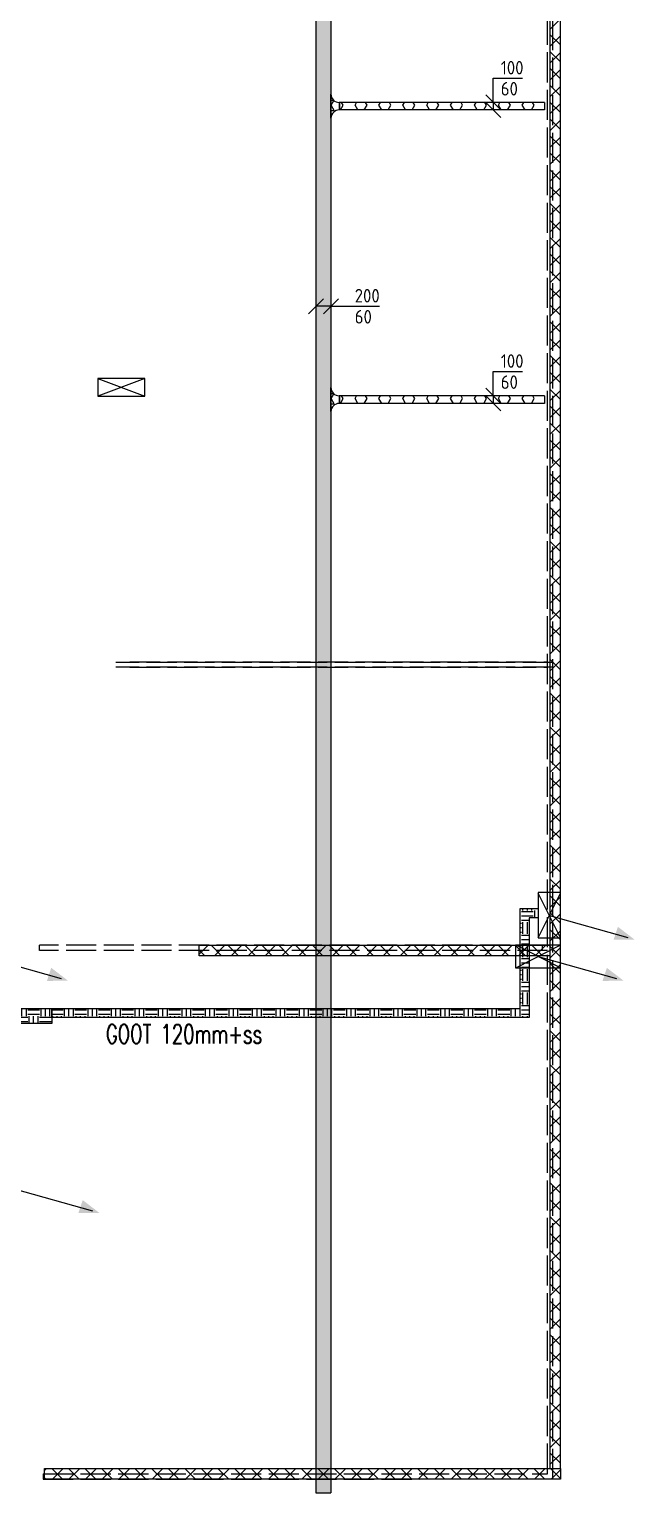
# Model space of a CAD drawing. Header units: millimetres. Extents: x -3262 to 113612, y 0 to 217318.
# Drawn here: x 105564 to 113612, y 27589 to 47048 of the extents above; entities that cross this region are included whole.
import ezdxf

# ---------------------------------------------------------------- set-up
doc = ezdxf.new("R2010")
doc.units = ezdxf.units.MM
doc.header["$LTSCALE"] = 100
doc.linetypes.add('E_GOOT3', pattern=[5, 4, -1])
for name, color, linetype in [('ByLayer', 2, 'Continuous'), ('EL6131--_ENERGIEBEDR (1996)', 2, 'Continuous'), ('EL6131--_GEBOUWINST (1996)', 2, 'Continuous'), ('EL6131--_KG_D', 3, 'Continuous'), ('EL6131--_WG', 3, 'Continuous'), ('EM6131--_KG', 1, 'Continuous')]:
    doc.layers.add(name, color=color, linetype=linetype)
doc.styles.add('buro-018', font='BUROFONT.shx', dxfattribs={"height": 180})
doc.styles.add('CofelyArial', font='arial.ttf')
doc.styles.add('ROMANS', font='ROMANS', dxfattribs={"width": 0.7})
doc.styles.add('STABICAD-018', font='ISOCP.SHX', dxfattribs={"height": 1.8})

# ---------------------------------------------------------------- blocks, each defined once
blk = doc.blocks.new('PIJL-UIT')
at = {"layer": 'ByLayer', "color": 2}
blk.add_line((0, 0), (2.92, 10.41), dxfattribs=at)
blk.add_solid([(3.23, 11.35), (1.51, 9.11), (3.24, 8.54)], dxfattribs=at)
blk = doc.blocks.new('NV-1')
at = {"layer": 'ByLayer'}
for p, q in [((0, 4), (7.91, 0)), ((0, 0), (7.91, 4))]:
    blk.add_line(p, q, dxfattribs=at)
blk.add_lwpolyline([(0, 0), (8, 0), (8, 4), (0, 4)], close=True, dxfattribs=at)
blk = doc.blocks.new('*X135')
at = {"color": 0}
for p, q in [((12748, 21145), (12768, 21165)), ((12748, 20924), (12888, 21064)), ((12888, 20920), (12748, 21060)), ((12888, 21141), (12864, 21165)), ((12748, 20703), (12888, 20843)), ((12888, 20699), (12748, 20839)), ((12748, 20482), (12888, 20622)), ((12888, 20478), (12748, 20618)), ((12748, 20261), (12888, 20401)), ((12888, 20257), (12748, 20397)), ((12748, 20040), (12888, 20180)), ((12888, 20036), (12748, 20176)), ((12748, 19819), (12888, 19959)), ((12888, 19815), (12748, 19955)), ((12748, 19598), (12888, 19738)), ((12888, 19594), (12748, 19734)), ((12748, 19377), (12888, 19517)), ((12888, 19373), (12748, 19513)), ((12748, 19157), (12888, 19297)), ((12888, 19152), (12748, 19292)), ((12748, 18936), (12888, 19076)), ((12888, 18931), (12748, 19071)), ((12748, 18715), (12888, 18855)), ((12888, 18710), (12748, 18850)), ((12748, 18494), (12888, 18634)), ((12888, 18490), (12748, 18630)), ((12748, 18273), (12888, 18413)), ((12888, 18269), (12748, 18409)), ((12748, 18052), (12888, 18192)), ((12888, 18048), (12748, 18188)), ((12748, 17831), (12888, 17971)), ((12888, 17827), (12748, 17967)), ((12748, 17610), (12888, 17750)), ((12888, 17606), (12748, 17746)), ((12748, 17389), (12888, 17529)), ((12888, 17385), (12748, 17525)), ((12748, 17168), (12888, 17308)), ((12888, 17164), (12748, 17304)), ((12748, 16947), (12888, 17087)), ((12888, 16943), (12748, 17083)), ((12748, 16726), (12888, 16866)), ((12888, 16722), (12748, 16862)), ((12748, 16505), (12888, 16645)), ((12888, 16501), (12748, 16641)), ((12748, 16284), (12888, 16424)), ((12888, 16280), (12748, 16420)), ((12748, 16063), (12888, 16203)), ((12888, 16059), (12748, 16199)), ((12748, 15842), (12888, 15982)), ((12888, 15838), (12748, 15978)), ((12748, 15621), (12888, 15761)), ((12888, 15617), (12748, 15757)), ((12748, 15400), (12888, 15540)), ((12888, 15396), (12748, 15536)), ((12748, 15179), (12888, 15319)), ((12888, 15175), (12748, 15315)), ((12748, 14958), (12888, 15098)), ((12888, 14954), (12748, 15094)), ((12748, 14737), (12888, 14877)), ((12888, 14733), (12748, 14873)), ((12748, 14516), (12888, 14656)), ((12888, 14512), (12748, 14652)), ((12875, 14304), (12748, 14431)), ((12757, 14304), (12888, 14435))]:
    blk.add_line(p, q, dxfattribs=at)
blk = doc.blocks.new('*X133')
at = {"color": 0}
for p, q in [((18807, 27559), (18906, 27559)), ((18807, 27500), (18906, 27500)), ((18828, 27324), (18828, 27480)), ((18887, 27324), (18887, 27480)), ((18906, 27461), (19007, 27461)), ((18926, 27480), (18926, 27601)), ((18984, 27480), (18984, 27601)), ((18807, 27305), (18906, 27305)), ((18807, 27246), (18906, 27246)), ((18906, 27402), (19007, 27402)), ((18906, 27344), (19007, 27344)), ((18926, 27168), (18926, 27324)), ((18984, 27168), (18984, 27324)), ((18807, 27188), (18906, 27188)), ((18828, 27012), (18828, 27168)), ((18887, 27012), (18887, 27168)), ((18906, 27148), (19007, 27148)), ((18906, 27090), (19007, 27090)), ((18807, 26992), (18906, 26992)), ((18807, 26934), (18906, 26934)), ((18807, 26875), (18906, 26875)), ((18828, 26699), (18828, 26855)), ((18887, 26699), (18887, 26855)), ((18906, 27031), (19007, 27031)), ((18926, 26855), (18926, 27012)), ((18984, 26855), (18984, 27012)), ((18807, 26680), (18906, 26680)), ((18906, 26836), (19007, 26836)), ((18906, 26777), (19007, 26777)), ((18906, 26719), (19007, 26719)), ((18926, 26543), (18926, 26699)), ((18984, 26543), (18984, 26699)), ((18807, 26621), (18906, 26621)), ((18807, 26562), (18906, 26562)), ((18828, 26387), (18828, 26543)), ((18887, 26387), (18887, 26543)), ((18906, 26523), (19007, 26523)), ((18807, 26367), (18906, 26367)), ((18807, 26309), (18906, 26309)), ((18906, 26465), (19007, 26465)), ((18906, 26406), (19007, 26406)), ((18926, 26230), (18926, 26387)), ((18984, 26230), (18984, 26387)), ((18807, 26250), (18906, 26250)), ((18828, 26074), (18828, 26230)), ((18887, 26074), (18887, 26230)), ((18906, 26211), (19007, 26211)), ((18906, 26152), (19007, 26152)), ((18906, 26094), (19007, 26094)), ((18807, 26055), (18906, 26055)), ((18807, 25996), (18906, 25996)), ((18807, 25938), (18906, 25938)), ((18828, 25762), (18828, 25918)), ((18887, 25762), (18887, 25918)), ((18906, 25898), (19007, 25898)), ((18926, 25918), (18926, 26074)), ((18984, 25918), (18984, 26074)), ((18807, 25742), (18906, 25742)), ((18906, 25840), (19007, 25840)), ((18906, 25781), (19007, 25781)), ((18926, 25605), (18926, 25762)), ((18984, 25605), (18984, 25762)), ((18807, 25684), (18906, 25684)), ((18807, 25625), (18906, 25625)), ((18828, 25449), (18828, 25605)), ((18887, 25449), (18887, 25605)), ((18906, 25586), (19007, 25586)), ((18906, 25527), (19007, 25527)), ((18807, 25430), (18906, 25430)), ((18807, 25371), (18906, 25371)), ((18807, 25312), (18906, 25312)), ((18906, 25469), (19007, 25469)), ((18926, 25293), (18926, 25449)), ((18984, 25293), (18984, 25449)), ((18807, 25117), (18906, 25117)), ((18828, 25137), (18828, 25293)), ((18887, 25137), (18887, 25293)), ((18906, 25273), (19007, 25273)), ((18906, 25215), (19007, 25215)), ((18906, 25156), (19007, 25156)), ((18926, 24980), (18926, 25137)), ((18984, 24980), (18984, 25137)), ((18807, 25059), (18906, 25059)), ((18807, 25000), (18906, 25000)), ((18828, 24824), (18828, 24980)), ((18887, 24824), (18887, 24980)), ((18906, 24961), (19007, 24961)), ((18807, 24805), (18906, 24805)), ((18807, 24746), (18906, 24746)), ((18906, 24902), (19007, 24902)), ((18906, 24844), (19007, 24844)), ((18926, 24668), (18926, 24824)), ((18984, 24668), (18984, 24824)), ((18807, 24688), (18906, 24688)), ((18828, 24512), (18828, 24668)), ((18887, 24512), (18887, 24668)), ((18906, 24648), (19007, 24648)), ((18906, 24590), (19007, 24590)), ((18906, 24531), (19007, 24531)), ((18807, 24492), (18906, 24492)), ((18807, 24434), (18906, 24434)), ((18807, 24375), (18906, 24375)), ((18828, 24199), (18828, 24355)), ((18887, 24199), (18887, 24355)), ((18906, 24336), (19007, 24336)), ((18926, 24355), (18926, 24512)), ((18984, 24355), (18984, 24512)), ((18807, 24180), (18906, 24180)), ((18906, 24277), (19007, 24277)), ((18906, 24219), (19007, 24219)), ((18926, 24043), (18926, 24199)), ((18984, 24043), (18984, 24199)), ((18807, 24121), (18906, 24121)), ((18807, 24062), (18906, 24062)), ((18828, 23887), (18828, 24043)), ((18887, 23887), (18887, 24043)), ((18906, 24023), (19007, 24023)), ((18906, 23965), (19007, 23965)), ((18807, 23867), (18906, 23867)), ((18807, 23809), (18906, 23809)), ((18807, 23750), (18906, 23750)), ((18906, 23906), (19007, 23906)), ((18926, 23730), (18926, 23887)), ((18984, 23730), (18984, 23887)), ((18807, 23555), (18906, 23555)), ((18828, 23574), (18828, 23730)), ((18887, 23574), (18887, 23730)), ((18906, 23711), (19007, 23711)), ((18906, 23652), (19007, 23652)), ((18906, 23594), (19007, 23594)), ((18926, 23418), (18926, 23574)), ((18984, 23418), (18984, 23574)), ((18807, 23496), (18906, 23496)), ((18807, 23438), (18906, 23438)), ((18828, 23262), (18828, 23418)), ((18887, 23262), (18887, 23418)), ((18906, 23398), (19007, 23398)), ((18807, 23242), (18906, 23242)), ((18807, 23184), (18906, 23184)), ((18906, 23340), (19007, 23340)), ((18906, 23281), (19007, 23281)), ((18926, 23105), (18926, 23262)), ((18984, 23105), (18984, 23262)), ((18807, 23125), (18906, 23125)), ((18828, 22949), (18828, 23105)), ((18887, 22949), (18887, 23105)), ((18906, 23086), (19007, 23086)), ((18906, 23027), (19007, 23027)), ((18906, 22969), (19007, 22969)), ((18807, 22930), (18906, 22930)), ((18807, 22871), (18906, 22871)), ((18807, 22812), (18906, 22812)), ((18828, 22637), (18828, 22793)), ((18887, 22637), (18887, 22793)), ((18906, 22773), (19007, 22773)), ((18926, 22793), (18926, 22949)), ((18984, 22793), (18984, 22949)), ((18807, 22617), (18906, 22617)), ((18906, 22715), (19007, 22715)), ((18906, 22656), (19007, 22656)), ((18926, 22480), (18926, 22637)), ((18984, 22480), (18984, 22637)), ((18807, 22559), (18906, 22559)), ((18807, 22500), (18906, 22500)), ((18828, 22324), (18828, 22480)), ((18887, 22324), (18887, 22480)), ((18906, 22461), (19007, 22461)), ((18906, 22402), (19007, 22402)), ((18807, 22305), (18906, 22305)), ((18807, 22246), (18906, 22246)), ((18807, 22188), (18906, 22188)), ((18906, 22344), (19007, 22344)), ((18926, 22168), (18926, 22324)), ((18984, 22168), (18984, 22324)), ((18807, 21992), (18906, 21992)), ((18828, 22012), (18828, 22168)), ((18887, 22012), (18887, 22168)), ((18906, 22148), (19007, 22148)), ((18906, 22090), (19007, 22090)), ((18906, 22031), (19007, 22031)), ((18926, 21855), (18926, 22012)), ((18984, 21855), (18984, 22012)), ((18807, 21934), (18906, 21934)), ((18807, 21875), (18906, 21875)), ((18828, 21699), (18828, 21855)), ((18887, 21699), (18887, 21855)), ((18906, 21836), (19007, 21836)), ((18807, 21680), (18906, 21680)), ((18807, 21621), (18906, 21621)), ((18906, 21777), (19007, 21777)), ((18906, 21719), (19007, 21719)), ((18926, 21543), (18926, 21699)), ((18984, 21543), (18984, 21699)), ((18807, 21562), (18906, 21562)), ((18828, 21387), (18828, 21543)), ((18887, 21387), (18887, 21543)), ((18906, 21523), (19007, 21523)), ((18906, 21465), (19007, 21465)), ((18906, 21406), (19007, 21406)), ((18807, 21367), (18906, 21367)), ((18807, 21309), (18906, 21309)), ((18807, 21250), (18906, 21250)), ((18828, 21074), (18828, 21230)), ((18887, 21074), (18887, 21230)), ((18906, 21211), (19007, 21211)), ((18926, 21230), (18926, 21387)), ((18984, 21230), (18984, 21387)), ((18906, 21152), (19007, 21152)), ((18906, 21094), (19007, 21094)), ((18926, 21066), (18926, 21074)), ((18984, 21066), (18984, 21074))]:
    blk.add_line(p, q, dxfattribs=at)
blk = doc.blocks.new('*X131')
at = {"color": 0}
for p, q in [((18887, 21055), (18906, 21055)), ((18926, 20918), (18926, 21066)), ((18984, 20918), (18984, 21066)), ((18887, 20996), (18906, 20996)), ((18887, 20938), (18906, 20938)), ((18906, 20898), (19007, 20898)), ((18906, 20840), (19007, 20840)), ((18887, 20742), (18906, 20742)), ((18887, 20684), (18906, 20684)), ((18906, 20781), (19007, 20781)), ((18926, 20605), (18926, 20762)), ((18984, 20605), (18984, 20762)), ((18887, 20625), (18906, 20625)), ((18906, 20586), (19007, 20586)), ((18906, 20527), (19007, 20527)), ((18906, 20469), (19007, 20469)), ((18926, 20293), (18926, 20449)), ((18984, 20293), (18984, 20449)), ((18887, 20430), (18906, 20430)), ((18887, 20371), (18906, 20371)), ((18887, 20312), (18906, 20312)), ((18906, 20273), (19007, 20273)), ((18887, 20117), (18906, 20117)), ((18887, 20059), (18906, 20059)), ((18906, 20215), (19007, 20215)), ((18906, 20156), (19007, 20156)), ((18926, 19980), (18926, 20137)), ((18984, 19980), (18984, 20137)), ((18887, 20000), (18906, 20000)), ((18906, 19961), (19007, 19961)), ((18906, 19902), (19007, 19902)), ((18887, 19805), (18906, 19805)), ((18887, 19746), (18906, 19746)), ((18887, 19688), (18906, 19688)), ((18906, 19844), (19007, 19844)), ((18926, 19668), (18926, 19824)), ((18984, 19668), (18984, 19824)), ((18887, 19492), (18906, 19492)), ((18906, 19648), (19007, 19648)), ((18906, 19590), (19007, 19590)), ((18906, 19531), (19007, 19531)), ((18926, 19355), (18926, 19512)), ((18984, 19355), (18984, 19512)), ((18887, 19434), (18906, 19434)), ((18887, 19375), (18906, 19375)), ((18906, 19336), (19007, 19336)), ((18906, 19277), (19007, 19277)), ((18887, 19180), (18906, 19180)), ((18887, 19121), (18906, 19121)), ((18906, 19219), (19007, 19219)), ((18926, 19043), (18926, 19199)), ((18984, 19043), (18984, 19199)), ((18887, 19062), (18906, 19062)), ((18906, 19023), (19007, 19023)), ((18906, 18965), (19007, 18965)), ((18906, 18906), (19007, 18906)), ((18926, 18730), (18926, 18887)), ((18984, 18730), (18984, 18887)), ((18887, 18867), (18906, 18867)), ((18887, 18809), (18906, 18809)), ((18887, 18750), (18906, 18750)), ((18906, 18711), (19007, 18711)), ((18887, 18555), (18906, 18555)), ((18887, 18496), (18906, 18496)), ((18906, 18652), (19007, 18652)), ((18906, 18594), (19007, 18594)), ((18926, 18418), (18926, 18574)), ((18984, 18418), (18984, 18574)), ((18887, 18438), (18906, 18438)), ((18906, 18398), (19007, 18398)), ((18906, 18340), (19007, 18340)), ((18887, 18242), (18906, 18242)), ((18887, 18184), (18906, 18184)), ((18887, 18125), (18906, 18125)), ((18906, 18281), (19007, 18281)), ((18926, 18105), (18926, 18262)), ((18984, 18105), (18984, 18262)), ((18887, 17930), (18906, 17930)), ((18906, 18086), (19007, 18086)), ((18906, 18027), (19007, 18027)), ((18906, 17969), (19007, 17969)), ((18926, 17793), (18926, 17949)), ((18984, 17793), (18984, 17949)), ((18887, 17871), (18906, 17871)), ((18887, 17812), (18906, 17812)), ((18906, 17773), (19007, 17773)), ((18906, 17715), (19007, 17715)), ((18887, 17617), (18906, 17617)), ((18887, 17559), (18906, 17559)), ((18906, 17656), (19007, 17656)), ((18926, 17480), (18926, 17637)), ((18984, 17480), (18984, 17637)), ((18887, 17500), (18906, 17500)), ((18906, 17461), (19007, 17461)), ((18906, 17402), (19007, 17402)), ((18906, 17344), (19007, 17344)), ((18926, 17168), (18926, 17324)), ((18984, 17168), (18984, 17324)), ((18887, 17305), (18906, 17305)), ((18887, 17246), (18906, 17246)), ((18887, 17188), (18906, 17188)), ((18906, 17148), (19007, 17148)), ((18887, 16992), (18906, 16992)), ((18887, 16934), (18906, 16934)), ((18906, 17090), (19007, 17090)), ((18906, 17031), (19007, 17031)), ((18926, 16855), (18926, 17012)), ((18984, 16855), (18984, 17012)), ((18887, 16875), (18906, 16875)), ((18906, 16836), (19007, 16836)), ((18906, 16777), (19007, 16777)), ((18887, 16680), (18906, 16680)), ((18887, 16621), (18906, 16621)), ((18887, 16562), (18906, 16562)), ((18906, 16719), (19007, 16719)), ((18926, 16543), (18926, 16699)), ((18984, 16543), (18984, 16699)), ((18887, 16367), (18906, 16367)), ((18906, 16523), (19007, 16523)), ((18906, 16465), (19007, 16465)), ((18906, 16406), (19007, 16406)), ((18926, 16230), (18926, 16387)), ((18984, 16230), (18984, 16387)), ((18887, 16309), (18906, 16309)), ((18887, 16250), (18906, 16250)), ((18906, 16211), (19007, 16211)), ((18906, 16152), (19007, 16152)), ((18887, 16055), (18906, 16055)), ((18887, 15996), (18906, 15996)), ((18906, 16094), (19007, 16094)), ((18926, 15918), (18926, 16074)), ((18984, 15918), (18984, 16074)), ((18887, 15938), (18906, 15938)), ((18906, 15898), (19007, 15898)), ((18906, 15840), (19007, 15840)), ((18906, 15781), (19007, 15781)), ((18887, 15742), (18906, 15742)), ((18887, 15684), (18906, 15684)), ((18887, 15625), (18906, 15625)), ((18906, 15586), (19007, 15586)), ((18926, 15605), (18926, 15762)), ((18984, 15605), (18984, 15762)), ((18887, 15430), (18906, 15430)), ((18906, 15527), (19007, 15527)), ((18906, 15469), (19007, 15469)), ((18926, 15293), (18926, 15449)), ((18984, 15293), (18984, 15449)), ((18887, 15371), (18906, 15371)), ((18887, 15312), (18906, 15312)), ((18906, 15273), (19007, 15273)), ((18906, 15215), (19007, 15215)), ((18887, 15117), (18906, 15117)), ((18887, 15059), (18906, 15059)), ((18887, 15000), (18906, 15000)), ((18906, 15156), (19007, 15156)), ((18926, 14980), (18926, 15137)), ((18984, 14980), (18984, 15137)), ((18887, 14805), (18906, 14805)), ((18906, 14961), (19007, 14961)), ((18906, 14902), (19007, 14902)), ((18906, 14844), (19062, 14844)), ((18926, 14724), (18926, 14824)), ((18984, 14724), (18984, 14824)), ((19043, 14724), (19043, 14824)), ((19062, 14805), (19219, 14805)), ((19082, 14824), (19082, 14844)), ((19141, 14824), (19141, 14844)), ((19199, 14824), (19199, 14844)), ((19219, 14844), (19375, 14844)), ((19238, 14724), (19238, 14824)), ((19297, 14724), (19297, 14824)), ((19355, 14724), (19355, 14824)), ((19375, 14805), (19531, 14805)), ((19395, 14824), (19395, 14844)), ((19453, 14824), (19453, 14844)), ((19512, 14824), (19512, 14844)), ((19531, 14844), (19688, 14844)), ((19551, 14724), (19551, 14824)), ((19609, 14724), (19609, 14824)), ((19668, 14724), (19668, 14824)), ((19688, 14805), (19844, 14805)), ((19707, 14824), (19707, 14844)), ((19766, 14824), (19766, 14844)), ((19824, 14824), (19824, 14844)), ((19844, 14844), (20000, 14844)), ((19863, 14724), (19863, 14824)), ((19922, 14724), (19922, 14824)), ((19980, 14724), (19980, 14824)), ((20000, 14805), (20156, 14805)), ((20020, 14824), (20020, 14844)), ((20078, 14824), (20078, 14844)), ((20137, 14824), (20137, 14844)), ((20156, 14844), (20312, 14844)), ((20176, 14724), (20176, 14824)), ((20234, 14668), (20234, 14824)), ((20293, 14668), (20293, 14824)), ((20312, 14805), (20334, 14805)), ((20332, 14824), (20332, 14844)), ((18887, 14746), (18906, 14746)), ((19062, 14746), (19219, 14746)), ((19375, 14746), (19531, 14746)), ((19688, 14746), (19844, 14746)), ((20000, 14746), (20156, 14746)), ((20214, 14648), (20312, 14648)), ((20312, 14746), (20334, 14746)), ((20312, 14688), (20334, 14688)), ((20332, 14604), (20332, 14668))]:
    blk.add_line(p, q, dxfattribs=at)
blk = doc.blocks.new('*X130')
at = {"color": 0}
for p, q in [((19708, 19035), (19783, 19109)), ((19848, 18991), (19731, 19109)), ((19708, 18810), (19848, 18950)), ((19848, 18767), (19708, 18907)), ((19708, 18586), (19848, 18726)), ((19848, 18542), (19708, 18682)), ((19708, 18361), (19848, 18501)), ((19848, 18318), (19708, 18458)), ((19708, 18137), (19848, 18277)), ((19848, 18093), (19708, 18233)), ((19708, 17912), (19848, 18052)), ((19848, 17869), (19708, 18009)), ((19708, 17688), (19848, 17828)), ((19848, 17644), (19708, 17784)), ((19708, 17463), (19848, 17603)), ((19848, 17420), (19708, 17560)), ((19708, 17239), (19848, 17379)), ((19848, 17195), (19708, 17335)), ((19708, 17014), (19848, 17154)), ((19848, 16971), (19708, 17111)), ((19708, 16790), (19848, 16930)), ((19848, 16746), (19708, 16886)), ((19708, 16565), (19848, 16705)), ((19848, 16522), (19708, 16662)), ((19708, 16341), (19848, 16481)), ((19848, 16297), (19708, 16437)), ((19708, 16116), (19848, 16256)), ((19848, 16073), (19708, 16213)), ((19708, 15892), (19848, 16032)), ((19848, 15848), (19708, 15988)), ((19708, 15667), (19848, 15807)), ((19848, 15624), (19708, 15764)), ((19708, 15443), (19848, 15583)), ((19848, 15399), (19708, 15539)), ((19708, 15218), (19848, 15358)), ((19848, 15175), (19708, 15315)), ((19708, 14994), (19848, 15134)), ((19848, 14950), (19708, 15090)), ((19708, 14769), (19848, 14909)), ((19848, 14726), (19708, 14866)), ((19708, 14545), (19848, 14685)), ((19848, 14501), (19708, 14641)), ((19835, 14447), (19848, 14460))]:
    blk.add_line(p, q, dxfattribs=at)
blk = doc.blocks.new('*X84')
at = {"color": 0}
for p, q in [((13083, 14307), (12943, 14447)), ((12960, 14307), (13100, 14447)), ((13307, 14307), (13167, 14447)), ((13185, 14307), (13325, 14447)), ((13532, 14307), (13392, 14447)), ((13409, 14307), (13549, 14447)), ((13756, 14307), (13616, 14447)), ((13634, 14307), (13774, 14447)), ((13981, 14307), (13841, 14447)), ((13858, 14307), (13998, 14447)), ((14205, 14307), (14065, 14447)), ((14083, 14307), (14223, 14447)), ((14430, 14307), (14290, 14447)), ((14307, 14307), (14447, 14447)), ((14654, 14307), (14514, 14447)), ((14532, 14307), (14672, 14447)), ((14879, 14307), (14739, 14447)), ((14756, 14307), (14896, 14447)), ((15103, 14307), (14963, 14447)), ((14981, 14307), (15121, 14447)), ((15328, 14307), (15188, 14447)), ((15205, 14307), (15345, 14447)), ((15552, 14307), (15412, 14447)), ((15430, 14307), (15570, 14447)), ((15777, 14307), (15637, 14447)), ((15654, 14307), (15794, 14447)), ((16001, 14307), (15861, 14447)), ((15879, 14307), (16019, 14447)), ((16226, 14307), (16086, 14447)), ((16103, 14307), (16243, 14447)), ((16450, 14307), (16310, 14447)), ((16328, 14307), (16468, 14447)), ((16675, 14307), (16535, 14447)), ((16552, 14307), (16692, 14447)), ((16899, 14307), (16759, 14447)), ((16777, 14307), (16917, 14447)), ((17124, 14307), (16984, 14447)), ((17001, 14307), (17141, 14447)), ((17348, 14307), (17208, 14447)), ((17226, 14307), (17366, 14447)), ((17573, 14307), (17433, 14447)), ((17450, 14307), (17590, 14447)), ((17797, 14307), (17657, 14447)), ((17675, 14307), (17815, 14447)), ((18022, 14307), (17882, 14447)), ((17899, 14307), (18039, 14447)), ((18246, 14307), (18106, 14447)), ((18124, 14307), (18264, 14447)), ((18471, 14307), (18331, 14447)), ((18348, 14307), (18488, 14447)), ((18695, 14307), (18555, 14447)), ((18573, 14307), (18713, 14447)), ((18920, 14307), (18780, 14447)), ((18797, 14307), (18937, 14447)), ((19144, 14307), (19004, 14447)), ((19022, 14307), (19162, 14447)), ((19369, 14307), (19229, 14447)), ((19246, 14307), (19386, 14447)), ((19593, 14307), (19453, 14447)), ((19471, 14307), (19611, 14447)), ((19818, 14307), (19678, 14447)), ((19695, 14307), (19835, 14447)), ((20042, 14307), (19902, 14447)), ((19920, 14307), (20060, 14447)), ((20267, 14307), (20127, 14447)), ((20144, 14307), (20284, 14447)), ((20491, 14307), (20351, 14447)), ((20369, 14307), (20509, 14447)), ((20716, 14307), (20576, 14447)), ((20593, 14307), (20733, 14447)), ((20940, 14307), (20800, 14447)), ((20818, 14307), (20958, 14447)), ((21165, 14307), (21025, 14447)), ((21042, 14307), (21182, 14447)), ((21389, 14307), (21249, 14447)), ((21267, 14307), (21407, 14447)), ((21614, 14307), (21474, 14447)), ((21491, 14307), (21631, 14447)), ((21838, 14307), (21698, 14447)), ((21716, 14307), (21856, 14447)), ((22063, 14307), (21923, 14447)), ((21940, 14307), (22080, 14447)), ((22287, 14307), (22147, 14447)), ((22165, 14307), (22305, 14447)), ((22512, 14307), (22372, 14447)), ((22389, 14307), (22529, 14447)), ((22736, 14307), (22596, 14447)), ((22614, 14307), (22754, 14447)), ((22961, 14307), (22821, 14447)), ((22838, 14307), (22978, 14447)), ((23185, 14307), (23045, 14447)), ((23063, 14307), (23203, 14447)), ((23410, 14307), (23270, 14447)), ((23287, 14307), (23427, 14447)), ((23634, 14307), (23494, 14447)), ((23512, 14307), (23652, 14447)), ((23859, 14307), (23719, 14447)), ((23736, 14307), (23876, 14447)), ((24083, 14307), (23943, 14447)), ((23961, 14307), (24101, 14447)), ((24308, 14307), (24168, 14447)), ((24185, 14307), (24325, 14447)), ((24533, 14307), (24393, 14447)), ((24410, 14307), (24550, 14447)), ((24757, 14307), (24617, 14447)), ((24634, 14307), (24774, 14447)), ((24982, 14307), (24842, 14447)), ((24859, 14307), (24999, 14447)), ((25206, 14307), (25066, 14447)), ((25083, 14307), (25223, 14447)), ((25431, 14307), (25291, 14447)), ((25308, 14307), (25448, 14447)), ((25655, 14307), (25515, 14447)), ((25532, 14307), (25672, 14447)), ((25880, 14307), (25740, 14447)), ((25757, 14307), (25897, 14447)), ((26104, 14307), (25964, 14447)), ((25981, 14307), (26121, 14447)), ((26329, 14307), (26189, 14447)), ((26206, 14307), (26346, 14447)), ((26553, 14307), (26413, 14447)), ((26430, 14307), (26570, 14447)), ((26778, 14307), (26638, 14447)), ((26655, 14307), (26795, 14447)), ((27002, 14307), (26862, 14447)), ((26879, 14307), (27019, 14447)), ((27227, 14307), (27087, 14447)), ((27104, 14307), (27244, 14447)), ((27451, 14307), (27311, 14447)), ((27328, 14307), (27468, 14447)), ((27676, 14307), (27536, 14447)), ((27553, 14307), (27693, 14447)), ((27900, 14307), (27760, 14447)), ((27777, 14307), (27917, 14447)), ((28125, 14307), (27985, 14447)), ((28002, 14307), (28142, 14447)), ((28349, 14307), (28209, 14447)), ((28226, 14307), (28366, 14447)), ((28574, 14307), (28434, 14447)), ((28451, 14307), (28591, 14447)), ((28798, 14307), (28658, 14447)), ((28676, 14307), (28816, 14447)), ((29023, 14307), (28883, 14447)), ((28900, 14307), (29040, 14447)), ((29247, 14307), (29107, 14447)), ((29125, 14307), (29265, 14447)), ((29472, 14307), (29332, 14447)), ((29349, 14307), (29489, 14447)), ((29696, 14307), (29556, 14447)), ((29574, 14307), (29714, 14447)), ((29921, 14307), (29781, 14447)), ((29798, 14307), (29938, 14447)), ((30145, 14307), (30005, 14447)), ((30023, 14307), (30163, 14447)), ((30370, 14307), (30230, 14447)), ((30247, 14307), (30387, 14447)), ((30594, 14307), (30454, 14447)), ((30472, 14307), (30612, 14447)), ((30819, 14307), (30679, 14447)), ((30696, 14307), (30836, 14447)), ((31043, 14307), (30903, 14447)), ((30921, 14307), (31061, 14447)), ((31268, 14307), (31128, 14447)), ((31145, 14307), (31285, 14447)), ((31492, 14307), (31352, 14447)), ((31370, 14307), (31510, 14447)), ((31717, 14307), (31577, 14447)), ((31594, 14307), (31734, 14447)), ((31941, 14307), (31801, 14447)), ((31819, 14307), (31959, 14447)), ((32166, 14307), (32026, 14447))]:
    blk.add_line(p, q, dxfattribs=at)
blk = doc.blocks.new('E00112')
at = {"color": 0, "linetype": 'Continuous'}
for p, q in [((0, 1), (-1, 1)), ((-1, 1), (-1, 0)), ((-1, 0), (0, 1)), ((-1, 1), (0, 0)), ((0, 0), (0, 1)), ((-1, 0), (0, 0))]:
    blk.add_line(p, q, dxfattribs=at)
blk = doc.blocks.new('*U157')
at = {"color": 0, "linetype": 'Continuous'}
for p, q in [((0, 100, -2730), (23174, 100, -2730)), ((23174, -100, -2730), (23174, 100, -2730)), ((0, -100, -2730), (23174, -100, -2730))]:
    blk.add_line(p, q, dxfattribs=at)
at = {"layer": 'EL6131--_ENERGIEBEDR (1996)', "color": 1, "style": 'CofelyArial'}
for tag in ['CODE', 'POSITIONCODE', 'SECTIONCODE']:
    blk.add_attdef(tag, (109474, 50762, 2730), '', height=1.8, dxfattribs=at)
blk = doc.blocks.new('*U78')
at = {"color": 0, "linetype": 'Continuous'}
for p, q in [((-300, -100, -2730), (-100, 100, -2730)), ((0, 0, -2730), (-200, 0, -2730)), ((-100, -100, -2730), (100, 100, -2730)), ((0, 0, -2730), (216, 0, -2730)), ((216, 0, -2730), (645, 0, -2730))]:
    blk.add_line(p, q, dxfattribs=at)
at = {"color": 0, "linetype": 'Continuous', "style": 'STABICAD-018'}
for s, p in [('200', (316, 50, -2730)), ('60', (316, -230, -2730))]:
    blk.add_text(s, height=180, dxfattribs=at).set_placement(p)
at = {"color": 1, "style": 'CofelyArial'}
blk.add_attdef('CODE', (109574, 43365, 2730), '', height=1.8, dxfattribs=at)
blk = doc.blocks.new('*U156')
at = {"color": 0, "linetype": 'Continuous'}
for p, q in [((0, 50, -2730), (2722, 50, -2730)), ((0, -50, -2730), (0, 50, -2730)), ((2722, -50, -2730), (2722, 50, -2730)), ((0, -50, -2730), (2722, -50, -2730))]:
    blk.add_line(p, q, dxfattribs=at)
at = {"layer": 'EL6131--_ENERGIEBEDR (1996)', "color": 1, "style": 'buro-018'}
for tag in ['CODE', 'POSITIONCODE', 'SECTIONCODE']:
    blk.add_attdef(tag, (112411, 42124, 2730), '', height=1.8, dxfattribs=at)
blk = doc.blocks.new('*U158')
at = {"color": 0, "linetype": 'Continuous'}
for p, q in [((0, -160, -2730), (0, 160, -2730)), ((115, 50, -2730), (110, 50, -2730)), ((115, -50, -2730), (115, 50, -2730)), ((115, -50, -2730), (110, -50, -2730))]:
    blk.add_line(p, q, dxfattribs=at)
for centre, start, end in [((110, 160, -2730), 180, 270), ((110, -160, -2730), 90, 180)]:
    blk.add_arc(centre, 110, start, end, dxfattribs=at)
at = {"layer": 'EL6131--_ENERGIEBEDR (1996)', "color": 1, "style": 'buro-018'}
for tag in ['CODE', 'POSITIONCODE', 'SECTIONCODE']:
    blk.add_attdef(tag, (109574, 42124, 2730), '', height=1.8, dxfattribs=at)
blk = doc.blocks.new('*U160')
at = {"color": 0, "linetype": 'Continuous'}
for p, q in [((0, 0, -2730), (0, 322, -2730)), ((0, 322, -2730), (388, 322, -2730)), ((100, -100, -2730), (-100, 100, -2730)), ((100, -200, -2730), (-100, 0, -2730)), ((0, 0, -2730), (0, -100, -2730))]:
    blk.add_line(p, q, dxfattribs=at)
at = {"color": 0, "linetype": 'Continuous', "style": 'STABICAD-018'}
for s, p in [('100', (100, 372, -2730)), ('60', (100, 92, -2730))]:
    blk.add_text(s, height=180, dxfattribs=at).set_placement(p)
at = {"layer": 'EL6131--_ENERGIEBEDR (1996)', "color": 1, "style": 'buro-018'}
blk.add_attdef('CODE', (111731, 42174, 2730), '', height=1.8, dxfattribs=at)

msp = doc.modelspace()

# ---------------------------------------------------------------- hatches: boundary and pattern name
at = {"layer": 'EL6131--_ENERGIEBEDR (1996)', "linetype": 'Continuous'}
h = msp.add_hatch(dxfattribs=at)
h.set_pattern_fill('STARS', color=1, scale=25)
h.set_pattern_definition([(0, (-61449.15, 0), (0, 137.48153), [79.375, -79.375]), (60, (-61449.15, 0), (-119.0625, 68.74077), [79.375, -79.375]), (120, (-61409.46, 68.74), (-119.0625, -68.74077), [79.375, -79.375])])
h.paths.add_polyline_path([(109574, 70869), (109374, 70869), (109374, 51077), (93083, 51077), (93083, 53266), (91127, 53266), (91127, 53066), (92883, 53066), (92883, 51411), (92883, 50877), (109374, 50877), (109374, 27589), (109574, 27589)])
at = {"layer": 'EL6131--_ENERGIEBEDR (1996)'}
h = msp.add_hatch(dxfattribs=at)
h.set_pattern_fill('STARS', color=1, scale=25)
h.set_pattern_definition([(0, (0, 3900.56), (0, 137.48153), [79.375, -79.375]), (60, (0, 3900.56), (-119.0625, 68.74077), [79.375, -79.375]), (120, (39.69, 3969.3), (-119.0625, -68.74077), [79.375, -79.375])])
h.paths.add_polyline_path([(109689, 46075), (109684, 46075, -0.414214), (109574, 46185), (109574, 45865, -0.414214), (109684, 45975), (109689, 45975)])
h.paths.add_polyline_path([(112411, 46075), (109689, 46075), (109689, 45975), (112411, 45975)])
h = msp.add_hatch(dxfattribs=at)
h.set_pattern_fill('STARS', color=1, scale=25)
h.paths.add_polyline_path([(109689, 42174), (109684, 42174, -0.414214), (109574, 42284), (109574, 41964, -0.414214), (109684, 42074), (109689, 42074)])
h.paths.add_polyline_path([(112411, 42174), (109689, 42174), (109689, 42074), (112411, 42074)])

# ---------------------------------------------------------------- linework, layer by layer
for points in [[(112087, 34028), (112087, 35355), (112327, 35355), (112327, 35235), (112207, 35235), (112207, 33908), (105865, 33908), (105865, 34028)], [(99330, 34028), (105865, 34028), (105865, 33828), (99330, 33828)]]:
    msp.add_lwpolyline(points, close=True, dxfattribs=at)
at = {"layer": 'EL6131--_GEBOUWINST (1996)', "color": 2, "linetype": 'Continuous'}
for points in [[(112624, 27909), (112624, 70869), (112484, 70869), (112484, 27909)], [(112484, 34729), (107822, 34729), (107822, 34869), (112484, 34869)], [(112627, 27769), (105766, 27769), (105766, 27909), (112627, 27909)]]:
    msp.add_lwpolyline(points, close=True, dxfattribs=at)
at = {"layer": 'EL6131--_WG', "linetype": 'E_GOOT3'}
for p, q in [((112524, 27772), (112524, 70866)), ((112454, 27842), (112454, 56399)), ((112524, 38630), (106716, 38630)), ((112524, 38565), (106716, 38565)), ((106902, 38635), (112454, 38635)), ((106902, 38565), (112454, 38565)), ((112454, 34869), (105702, 34869)), ((105702, 34799), (105702, 34869)), ((112384, 34799), (112384, 34869)), ((112454, 34799), (105702, 34799)), ((105747, 27839), (112454, 27842)), ((105747, 27839), (105747, 27769)), ((105747, 27769), (112524, 27772))]:
    msp.add_line(p, q, dxfattribs=at)

# ---------------------------------------------------------------- block references
at = {"layer": 'EL6131--_ENERGIEBEDR (1996)', "color": 2, "linetype": 'Continuous', "xscale": 75, "yscale": 75, "zscale": 75}
for p, rotation in [((112627, 34969), 90), ((112627, 34869), 180)]:
    msp.add_blockref('NV-1', p, dxfattribs=dict(at, rotation=rotation))
at = {"layer": 'EL6131--_ENERGIEBEDR (1996)', "color": 1, "linetype": 'Continuous', "rotation": 90}
for name in ['*X131', '*X133']:
    msp.add_blockref(name, (126931, 15020), dxfattribs=at)
at = {"layer": 'EL6131--_ENERGIEBEDR (1996)', "color": 1, "linetype": 'Continuous', "xscale": 100, "yscale": 100, "zscale": 100, "rotation": 270}
for p in [(112477, 35265), (104945, 34719), (112330, 34719), (105363, 31631)]:
    msp.add_blockref('PIJL-UIT', p, dxfattribs=at)
at = {"layer": 'EL6131--_GEBOUWINST (1996)', "color": 1, "linetype": 'Continuous', "rotation": 90}
for name in ['*X84', '*X130', '*X135']:
    msp.add_blockref(name, (126931, 15020), dxfattribs=at)
at = {"layer": 'EL6131--_KG_D', "linetype": 'Continuous'}
for name, p, rotation in [('*U157', (109474, 50762, 2730), 270), ('*U156', (112411, 46025, 2730), 180), ('*U156', (112411, 42124, 2730), 180)]:
    msp.add_blockref(name, p, dxfattribs=dict(at, rotation=rotation))
for p in [(109574, 46025, 2730), (109574, 42124, 2730)]:
    msp.add_blockref('*U158', p, dxfattribs=at)
at = {"layer": 'EL6131--_WG', "xscale": 234, "yscale": 624, "zscale": 234, "rotation": 270}
msp.add_blockref('E00112', (106475, 42169), dxfattribs=at)
at = {"layer": 'EM6131--_KG', "linetype": 'Continuous'}
for name, p in [('*U160', (111731, 46075, 2730)), ('*U78', (109574, 43365, 2730)), ('*U160', (111731, 42174, 2730))]:
    msp.add_blockref(name, p, dxfattribs=at)

# ---------------------------------------------------------------- texts
at = {"layer": 'EL6131--_ENERGIEBEDR (1996)', "color": 1, "linetype": 'Continuous', "style": 'ROMANS', "width": 0.7}
msp.add_text('GOOT 120mm+ss', height=250, dxfattribs=at).set_placement((106582, 33564))

doc.saveas('drawing.dxf')
